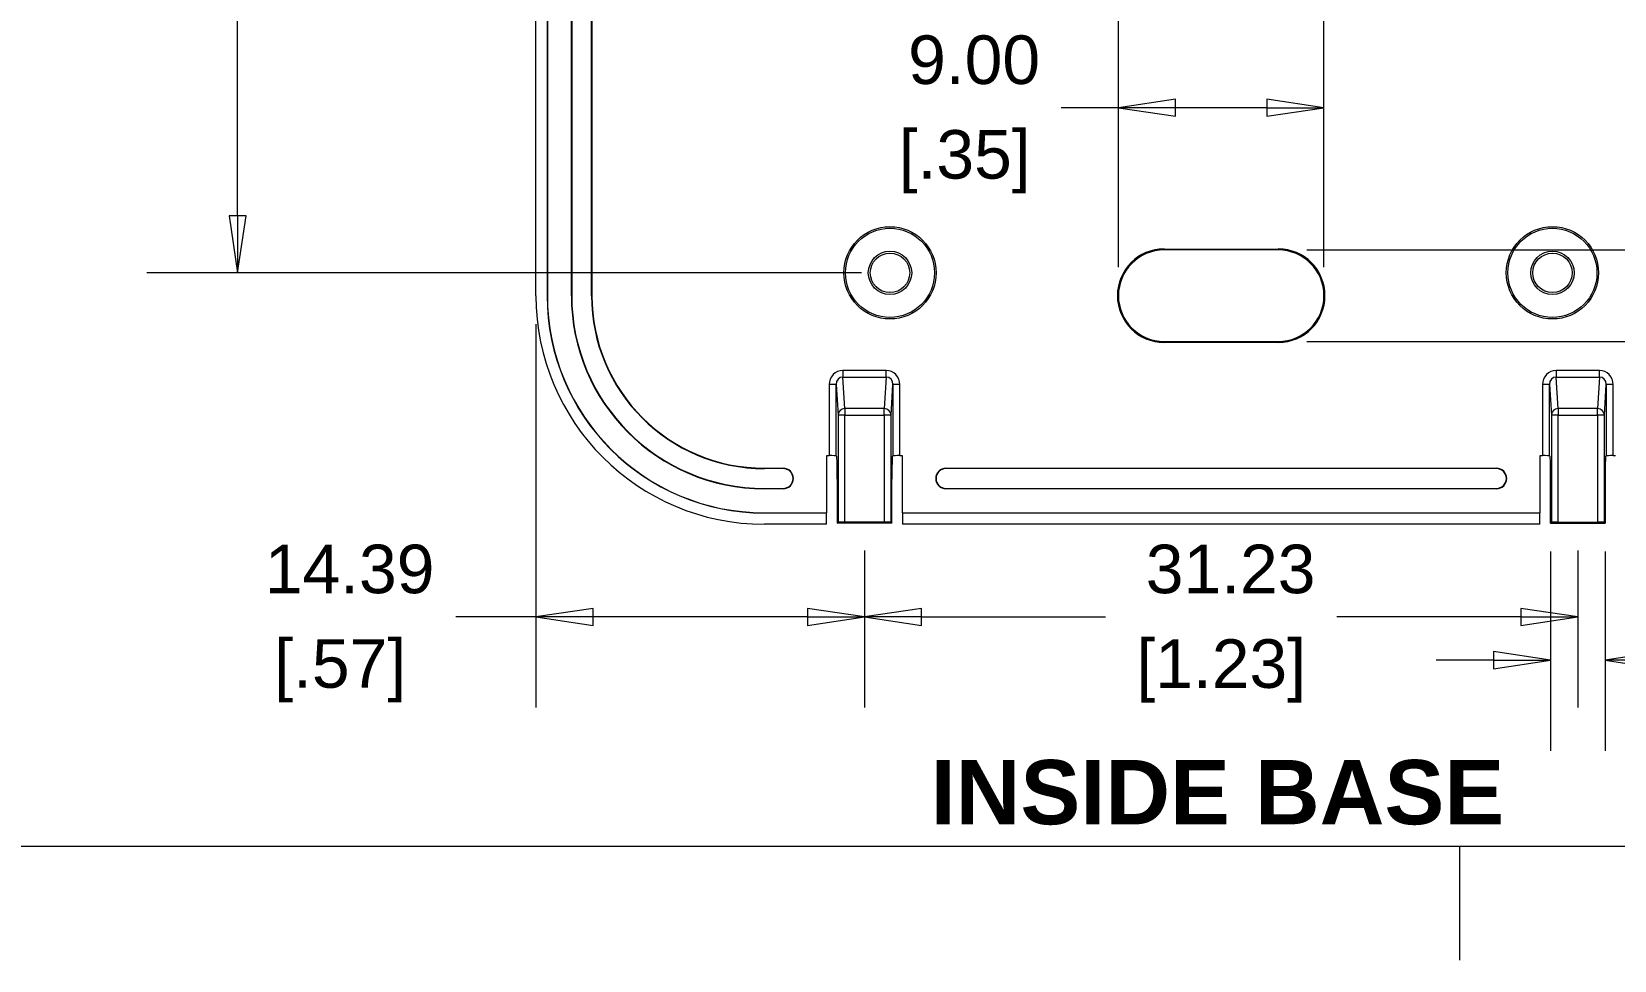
# Model space of a CAD drawing. Header units: millimetres. Extents: x 4 to 345, y 4 to 266.
# Drawn here: x 112.1 to 181.4, y 4.4 to 45 of the extents above; entities that cross this region are included whole.
import ezdxf

# ---------------------------------------------------------------- set-up
doc = ezdxf.new("R2010")
doc.units = ezdxf.units.MM
doc.header["$LTSCALE"] = 1.25
doc.layers.get('0').update_dxf_attribs({"lineweight": 25})
for name, color, linetype, lineweight in [('Dimension (ANSI)', 7, 'Continuous', 9), ('Sketch Geometry (ANSI)', 7, 'Continuous', 9), ('Symbol (ANSI)', 7, 'Continuous', 9), ('Visible (ANSI)', 7, 'Continuous', 9), ('Visible Narrow (ANSI)', 7, 'Continuous', 9)]:
    doc.layers.add(name, color=color, linetype=linetype, lineweight=lineweight)
doc.styles.add('Label Text (ANSI)', font='arialbd.ttf')
doc.styles.add('Note Text (ANSI)', font='arial.ttf')
doc.dimstyles.new('Default - mm_inch (ANSI)', dxfattribs={"dimscale": 1.25, "dimtxt": 1.7, "dimasz": 2, "dimexe": 3.175, "dimexo": 1, "dimgap": 0.8, "dimtad": 0, "dimtih": 1, "dimtoh": 1, "dimrnd": 1e-08, "dimzin": 4, "dimdsep": 46, "dimtxsty": 'Note Text (ANSI)', "dimblk": 'Filled-1', "dimcen": 0.09, "dimdle": 10, "dimclrd": 256, "dimclre": 256, "dimclrt": 256, "dimadec": 1, "dimazin": 0, "dimtfac": 1.176471, "dimtofl": 0, "dimtmove": 0, "dimatfit": 3, "dimfxl": 0, "dimtolj": 1, "dimtzin": 0, "dimlwd": -1, "dimlwe": -1, "dimarcsym": 0})

# ---------------------------------------------------------------- blocks, each defined once
blk = doc.blocks.new('Filled-1')
at = {"color": 0}
for p, q in [((0, 0), (-1, 0.15)), ((-1, 0.15), (-1, -0.15)), ((-1, 0), (0, 0)), ((-1, -0.15), (0, 0))]:
    blk.add_line(p, q, dxfattribs=at)
at = {"color": 0, "flags": 128}
blk.add_lwpolyline([(-1, -0.15), (0, 0), (-1, 0.15), (-1, -0.15)], dxfattribs=at)
at = {"color": 0}
blk.add_solid([(-1, -0.15), (0, 0), (-1, 0.15), (-1, -0.15)], dxfattribs=at)
blk = doc.blocks.new('*D26')
at = {"layer": 'Defpoints', "color": 0, "transparency": 16777216}
for p in [(149.687, 72.46), (121.128, 34.46), (149.687, 34.46)]:
    blk.add_point(p, dxfattribs=at)
at = {"layer": 'Dimension (ANSI)', "transparency": 16777216}
for p, q in [((148.437, 72.46), (117.159, 72.46)), ((121.128, 69.96), (121.128, 57.907)), ((121.128, 36.96), (121.128, 49.012)), ((148.437, 34.46), (117.159, 34.46))]:
    blk.add_line(p, q, dxfattribs=at)
at = {"layer": 'Dimension (ANSI)', "transparency": 16777216, "xscale": 2.5, "yscale": 2.5, "zscale": 2.5}
for p, rotation in [((121.128, 72.46), 90), ((121.128, 34.46), 270)]:
    blk.add_blockref('Filled-1', p, dxfattribs=dict(at, rotation=rotation))
at = {"layer": 'Dimension (ANSI)', "transparency": 16777216, "char_height": 2.125, "attachment_point": 5, "style": 'Note Text (ANSI)'}
for s, insert in [('\\A1; 38.00', (121.128, 55.546)), ('\\A1;[1.50]', (121.128, 51.098))]:
    blk.add_mtext(s, dxfattribs=dict(at, insert=insert))
blk = doc.blocks.new('*D51')
at = {"layer": 'Defpoints', "color": 0, "transparency": 16777216}
for p in [(134.187, 33.46), (148.573, 23.556), (148.573, 19.402)]:
    blk.add_point(p, dxfattribs=at)
at = {"layer": 'Dimension (ANSI)', "transparency": 16777216}
for p, q in [((134.187, 32.21), (134.187, 15.433)), ((148.573, 22.306), (148.573, 15.433)), ((134.187, 19.402), (130.679, 19.402)), ((146.073, 19.402), (136.687, 19.402))]:
    blk.add_line(p, q, dxfattribs=at)
at = {"layer": 'Dimension (ANSI)', "transparency": 16777216, "xscale": 2.5, "yscale": 2.5, "zscale": 2.5, "rotation": 180}
blk.add_blockref('Filled-1', (134.187, 19.402), dxfattribs=at)
at = {"layer": 'Dimension (ANSI)', "transparency": 16777216, "xscale": 2.5, "yscale": 2.5, "zscale": 2.5}
blk.add_blockref('Filled-1', (148.573, 19.402), dxfattribs=at)
at = {"layer": 'Dimension (ANSI)', "transparency": 16777216, "char_height": 2.125, "attachment_point": 5, "style": 'Note Text (ANSI)'}
for s, insert in [('\\A1; 14.39', (125.617, 21.487)), ('\\A1;[.57]', (125.617, 17.044))]:
    blk.add_mtext(s, dxfattribs=dict(at, insert=insert))
blk = doc.blocks.new('*D52')
at = {"layer": 'Defpoints', "color": 0, "transparency": 16777216}
for p in [(148.573, 23.556), (179.801, 23.556), (179.801, 19.402)]:
    blk.add_point(p, dxfattribs=at)
at = {"layer": 'Dimension (ANSI)', "transparency": 16777216}
for p, q in [((148.573, 22.306), (148.573, 15.433)), ((179.801, 22.306), (179.801, 15.433)), ((151.073, 19.402), (159.127, 19.402)), ((177.301, 19.402), (169.246, 19.402))]:
    blk.add_line(p, q, dxfattribs=at)
at = {"layer": 'Dimension (ANSI)', "transparency": 16777216, "xscale": 2.5, "yscale": 2.5, "zscale": 2.5, "rotation": 180}
blk.add_blockref('Filled-1', (148.573, 19.402), dxfattribs=at)
at = {"layer": 'Dimension (ANSI)', "transparency": 16777216, "xscale": 2.5, "yscale": 2.5, "zscale": 2.5}
blk.add_blockref('Filled-1', (179.801, 19.402), dxfattribs=at)
at = {"layer": 'Dimension (ANSI)', "transparency": 16777216, "char_height": 2.125, "attachment_point": 5, "style": 'Note Text (ANSI)'}
for s, insert in [('\\A1; 31.23', (164.187, 21.487)), ('\\A1;[1.23]', (164.187, 17.04))]:
    blk.add_mtext(s, dxfattribs=dict(at, insert=insert))
blk = doc.blocks.new('*D53')
at = {"layer": 'Defpoints', "color": 0, "transparency": 16777216}
for p in [(178.603, 23.512), (180.998, 23.512), (180.998, 17.51)]:
    blk.add_point(p, dxfattribs=at)
at = {"layer": 'Dimension (ANSI)', "transparency": 16777216}
for p, q in [((178.603, 22.262), (178.603, 13.541)), ((180.998, 22.262), (180.998, 13.541)), ((176.103, 17.51), (173.603, 17.51)), ((183.498, 17.51), (186.773, 17.51))]:
    blk.add_line(p, q, dxfattribs=at)
at = {"layer": 'Dimension (ANSI)', "transparency": 16777216, "xscale": 2.5, "yscale": 2.5, "zscale": 2.5}
blk.add_blockref('Filled-1', (178.603, 17.51), dxfattribs=at)
at = {"layer": 'Dimension (ANSI)', "transparency": 16777216, "xscale": 2.5, "yscale": 2.5, "zscale": 2.5, "rotation": 180}
blk.add_blockref('Filled-1', (180.998, 17.51), dxfattribs=at)
at = {"layer": 'Dimension (ANSI)', "transparency": 16777216, "char_height": 2.125, "attachment_point": 5, "style": 'Note Text (ANSI)'}
for s, insert in [('\\A1; 2.40', (191.003, 19.595)), ('\\A1;[.09]', (191.003, 15.148))]:
    blk.add_mtext(s, dxfattribs=dict(at, insert=insert))
blk = doc.blocks.new('*D55')
at = {"layer": 'Defpoints', "color": 0, "transparency": 16777216}
for p in [(159.687, 41.686), (159.687, 33.46), (168.687, 33.46)]:
    blk.add_point(p, dxfattribs=at)
at = {"layer": 'Dimension (ANSI)', "transparency": 16777216}
for p, q in [((159.687, 34.71), (159.687, 45.655)), ((168.687, 34.71), (168.687, 45.655)), ((159.687, 41.686), (157.187, 41.686)), ((166.187, 41.686), (162.187, 41.686))]:
    blk.add_line(p, q, dxfattribs=at)
at = {"layer": 'Dimension (ANSI)', "transparency": 16777216, "xscale": 2.5, "yscale": 2.5, "zscale": 2.5, "rotation": 180}
blk.add_blockref('Filled-1', (159.687, 41.686), dxfattribs=at)
at = {"layer": 'Dimension (ANSI)', "transparency": 16777216, "xscale": 2.5, "yscale": 2.5, "zscale": 2.5}
blk.add_blockref('Filled-1', (168.687, 41.686), dxfattribs=at)
at = {"layer": 'Dimension (ANSI)', "transparency": 16777216, "char_height": 2.125, "attachment_point": 5, "style": 'Note Text (ANSI)'}
for s, insert in [('\\A1; 9.00', (152.957, 43.771)), ('\\A1;[.35]', (152.957, 39.324))]:
    blk.add_mtext(s, dxfattribs=dict(at, insert=insert))
blk = doc.blocks.new('*D56')
at = {"layer": 'Defpoints', "color": 0, "transparency": 16777216}
for p in [(166.687, 35.46), (166.687, 31.46), (192.139, 31.46)]:
    blk.add_point(p, dxfattribs=at)
at = {"layer": 'Dimension (ANSI)', "transparency": 16777216}
for p, q in [((192.139, 37.96), (192.139, 45.425)), ((192.139, 45.425), (194.639, 45.425)), ((167.937, 35.46), (196.107, 35.46)), ((167.937, 31.46), (196.107, 31.46)), ((192.139, 28.96), (192.139, 26.46))]:
    blk.add_line(p, q, dxfattribs=at)
at = {"layer": 'Dimension (ANSI)', "transparency": 16777216, "xscale": 2.5, "yscale": 2.5, "zscale": 2.5}
for p, rotation in [((192.139, 35.46), 270), ((192.139, 31.46), 90)]:
    blk.add_blockref('Filled-1', p, dxfattribs=dict(at, rotation=rotation))
at = {"layer": 'Dimension (ANSI)', "transparency": 16777216, "char_height": 2.125, "attachment_point": 5, "style": 'Note Text (ANSI)'}
for s, insert in [('\\A1; 4.00', (198.869, 47.51)), ('\\A1;[.16]', (198.869, 43.063))]:
    blk.add_mtext(s, dxfattribs=dict(at, insert=insert))
blk = doc.blocks.new('*D57')
at = {"layer": 'Defpoints', "color": 0, "transparency": 16777216}
for p in [(164.187, 68.916), (221.216, 68.916), (166.687, 35.46)]:
    blk.add_point(p, dxfattribs=at)
at = {"layer": 'Dimension (ANSI)', "transparency": 16777216}
for p, q in [((165.437, 68.916), (225.185, 68.916)), ((221.216, 66.416), (221.216, 49.7)), ((221.216, 37.96), (221.216, 40.805)), ((167.937, 35.46), (225.185, 35.46))]:
    blk.add_line(p, q, dxfattribs=at)
at = {"layer": 'Dimension (ANSI)', "transparency": 16777216, "xscale": 2.5, "yscale": 2.5, "zscale": 2.5}
for p, rotation in [((221.216, 68.916), 90), ((221.216, 35.46), 270)]:
    blk.add_blockref('Filled-1', p, dxfattribs=dict(at, rotation=rotation))
at = {"layer": 'Dimension (ANSI)', "transparency": 16777216, "char_height": 2.125, "attachment_point": 5, "style": 'Note Text (ANSI)'}
for s, insert in [('\\A1; 33.46', (221.216, 47.338)), ('\\A1;[1.32]', (221.216, 42.891))]:
    blk.add_mtext(s, dxfattribs=dict(at, insert=insert))
blk = doc.blocks.new('*D58')
at = {"layer": 'Defpoints', "color": 0, "transparency": 16777216}
for p in [(166.687, 31.46), (215.835, 31.46), (184.187, 23.46)]:
    blk.add_point(p, dxfattribs=at)
at = {"layer": 'Dimension (ANSI)', "transparency": 16777216}
for p, q in [((167.937, 31.46), (219.804, 31.46)), ((215.835, 28.96), (215.835, 25.96)), ((185.437, 23.46), (219.804, 23.46)), ((215.835, 23.46), (215.835, 16.226)), ((215.835, 16.226), (213.335, 16.226))]:
    blk.add_line(p, q, dxfattribs=at)
at = {"layer": 'Dimension (ANSI)', "transparency": 16777216, "xscale": 2.5, "yscale": 2.5, "zscale": 2.5}
for p, rotation in [((215.835, 31.46), 90), ((215.835, 23.46), 270)]:
    blk.add_blockref('Filled-1', p, dxfattribs=dict(at, rotation=rotation))
at = {"layer": 'Dimension (ANSI)', "transparency": 16777216, "char_height": 2.125, "attachment_point": 5, "style": 'Note Text (ANSI)'}
for s, insert in [('\\A1; 8.00', (209.105, 18.311)), ('\\A1;[.31]', (209.105, 13.864))]:
    blk.add_mtext(s, dxfattribs=dict(at, insert=insert))
blk = doc.blocks.new('Borders Hammond Border')
at = {"layer": 'Sketch Geometry (ANSI)'}
for p, q in [((7.5, 7.5), (271.9, 7.5)), ((139.7, 7.5), (139.7, 3.5))]:
    blk.add_line(p, q, dxfattribs=at)

msp = doc.modelspace()

# ---------------------------------------------------------------- linework, layer by layer
at = {"layer": 'Visible (ANSI)'}
for p, q in [((134.187, 33.46), (134.187, 73.46)), ((134.678, 73.46), (134.678, 33.46)), ((134.687, 73.46), (134.687, 33.46)), ((135.737, 33.46), (135.737, 54.01)), ((135.754, 54.01), (135.754, 33.46)), ((136.619, 33.46), (136.619, 54.01)), ((136.637, 54.01), (136.637, 33.46)), ((161.687, 35.503), (166.687, 35.503)), ((166.687, 35.46), (161.687, 35.46)), ((161.687, 31.46), (166.687, 31.46)), ((166.687, 31.416), (161.687, 31.416)), ((146.923, 23.96), (146.923, 26.46)), ((146.923, 26.46), (147.028, 26.46)), ((147.328, 26.455), (147.358, 26.425)), ((149.788, 26.425), (149.818, 26.455)), ((150.118, 26.46), (150.223, 26.46)), ((150.223, 26.46), (150.223, 23.96)), ((178.151, 23.96), (178.151, 26.46)), ((178.151, 26.46), (178.256, 26.46)), ((178.586, 26.425), (178.556, 26.455)), ((181.046, 26.455), (181.016, 26.425)), ((181.346, 26.46), (181.451, 26.46)), ((144.187, 25.91), (145.009, 25.91)), ((145.009, 25.892), (144.187, 25.892)), ((152.137, 25.91), (176.237, 25.91)), ((176.237, 25.892), (152.137, 25.892)), ((144.187, 25.027), (145.009, 25.027)), ((145.009, 25.01), (144.187, 25.01)), ((147.375, 25.425), (147.375, 23.512)), ((149.77, 23.512), (149.77, 25.425)), ((152.137, 25.027), (176.237, 25.027)), ((176.237, 25.01), (152.137, 25.01)), ((178.603, 23.512), (178.603, 25.425)), ((180.998, 25.425), (180.998, 23.512)), ((144.187, 23.96), (146.923, 23.96)), ((144.187, 23.951), (146.914, 23.951)), ((146.914, 23.951), (146.923, 23.96)), ((146.914, 23.46), (146.914, 23.951)), ((150.223, 23.96), (178.151, 23.96)), ((150.223, 23.96), (150.232, 23.951)), ((150.232, 23.951), (178.142, 23.951)), ((150.232, 23.951), (150.232, 23.46)), ((178.142, 23.951), (178.151, 23.96)), ((178.142, 23.46), (178.142, 23.951)), ((146.914, 23.46), (144.187, 23.46)), ((147.375, 23.512), (147.414, 23.551)), ((149.77, 23.512), (147.375, 23.512)), ((149.432, 23.556), (147.714, 23.556)), ((149.732, 23.551), (149.77, 23.512)), ((178.142, 23.46), (150.232, 23.46)), ((178.642, 23.551), (178.603, 23.512)), ((178.603, 23.512), (180.998, 23.512)), ((178.942, 23.556), (180.66, 23.556)), ((180.998, 23.512), (180.96, 23.551))]:
    msp.add_line(p, q, dxfattribs=at)
for centre, radius in [((149.687, 34.46), 2.02), ((149.687, 34.46), 1.95), ((178.687, 34.46), 2.02), ((178.687, 34.46), 1.95), ((149.687, 34.46), 0.95), ((178.687, 34.46), 0.95), ((149.687, 34.46), 0.863), ((178.687, 34.46), 0.863)]:
    msp.add_circle(centre, radius, dxfattribs=at)
for centre, radius, start, end in [((161.687, 33.46), 2.044, 90, 270), ((161.687, 33.46), 2, 90, 270), ((166.687, 33.46), 2.044, 270, 90), ((166.687, 33.46), 2, 270, 90), ((144.187, 33.46), 10, 180, 270), ((144.187, 33.46), 9.509, 180, 270), ((144.187, 33.46), 9.5, 180, 270), ((144.187, 33.46), 8.45, 180, 270), ((144.187, 33.46), 8.433, 180, 270), ((144.187, 33.46), 7.567, 180, 270), ((144.187, 33.46), 7.55, 180, 270), ((145.009, 25.46), 0.45, 270, 90), ((145.009, 25.46), 0.433, 270, 90), ((152.137, 25.46), 0.45, 90, 270), ((152.137, 25.46), 0.433, 90, 270), ((176.237, 25.46), 0.45, 270, 90), ((176.237, 25.46), 0.433, 270, 90)]:
    msp.add_arc(centre, radius, start, end, dxfattribs=at)
for centre, major_axis, start_param, end_param in [((147.028, 26.455), (0.3, 0), 0.017453, 1.570796), ((147.358, 25.425), (0, 1), 4.712389, 6.265732), ((149.788, 25.425), (0, -1), 3.159046, 4.712389), ((150.118, 26.455), (0.3, 0), 1.570796, 3.124139), ((178.256, 26.455), (0.3, 0), 0.017453, 1.570796), ((178.586, 25.425), (0, 1), 4.712389, 6.265732), ((181.016, 25.425), (0, -1), 3.159046, 4.712389), ((181.346, 26.455), (0.3, 0), 1.570796, 3.124139), ((147.714, 23.551), (0.3, 0), 1.570796, 3.124139), ((149.432, 23.551), (0.3, 0), 0.017453, 1.570796), ((178.942, 23.551), (0.3, 0), 1.570796, 3.124139), ((180.66, 23.551), (0.3, 0), 0.017453, 1.570796)]:
    msp.add_ellipse(centre, major_axis=major_axis, ratio=0.017455, start_param=start_param, end_param=end_param, dxfattribs=at)
at = {"layer": 'Visible Narrow (ANSI)'}
for p, q in [((161.687, 35.503), (161.687, 35.46)), ((166.687, 35.503), (166.687, 35.46)), ((134.687, 33.46), (134.678, 33.46)), ((135.737, 33.46), (135.754, 33.46)), ((136.637, 33.46), (136.619, 33.46)), ((161.687, 31.416), (161.687, 31.46)), ((166.687, 31.416), (166.687, 31.46)), ((149.52, 30.189), (147.625, 30.189)), ((147.625, 30.189), (147.625, 29.9)), ((147.625, 29.9), (149.52, 29.9)), ((147.714, 28.52), (147.625, 29.9)), ((149.52, 29.9), (149.432, 28.52)), ((149.52, 29.9), (149.52, 30.189)), ((180.748, 30.189), (178.853, 30.189)), ((178.853, 30.189), (178.853, 29.9)), ((178.853, 29.9), (180.748, 29.9)), ((178.942, 28.52), (178.853, 29.9)), ((180.748, 29.9), (180.66, 28.52)), ((180.748, 29.9), (180.748, 30.189)), ((147.028, 29.57), (147.028, 26.46)), ((147.328, 29.57), (147.028, 29.57)), ((147.328, 26.455), (147.328, 29.57)), ((147.328, 29.57), (147.414, 28.231)), ((149.732, 28.231), (149.818, 29.57)), ((150.118, 29.57), (149.818, 29.57)), ((149.818, 29.57), (149.818, 26.455)), ((150.118, 26.46), (150.118, 29.57)), ((178.256, 29.57), (178.256, 26.46)), ((178.556, 29.57), (178.256, 29.57)), ((178.556, 26.455), (178.556, 29.57)), ((178.556, 29.57), (178.642, 28.231)), ((180.96, 28.231), (181.046, 29.57)), ((181.346, 29.57), (181.046, 29.57)), ((181.046, 29.57), (181.046, 26.455)), ((181.346, 26.46), (181.346, 29.57)), ((147.714, 28.52), (147.714, 28.231)), ((149.432, 28.52), (147.714, 28.52)), ((149.432, 28.231), (149.432, 28.52)), ((178.942, 28.52), (178.942, 28.231)), ((180.66, 28.52), (178.942, 28.52)), ((180.66, 28.231), (180.66, 28.52)), ((147.714, 28.231), (147.414, 28.231)), ((147.414, 28.231), (147.414, 23.551)), ((147.714, 28.231), (149.432, 28.231)), ((147.714, 23.556), (147.714, 28.231)), ((149.732, 28.231), (149.432, 28.231)), ((149.432, 28.231), (149.432, 23.556)), ((149.732, 23.551), (149.732, 28.231)), ((178.942, 28.231), (178.642, 28.231)), ((178.642, 28.231), (178.642, 23.551)), ((178.942, 28.231), (180.66, 28.231)), ((178.942, 23.556), (178.942, 28.231)), ((180.96, 28.231), (180.66, 28.231)), ((180.66, 28.231), (180.66, 23.556)), ((180.96, 23.551), (180.96, 28.231)), ((144.187, 25.91), (144.187, 25.892)), ((145.009, 25.91), (145.009, 25.892)), ((152.137, 25.892), (152.137, 25.91)), ((176.237, 25.91), (176.237, 25.892)), ((144.187, 25.01), (144.187, 25.027)), ((145.009, 25.027), (145.009, 25.01)), ((152.137, 25.01), (152.137, 25.027)), ((176.237, 25.027), (176.237, 25.01)), ((144.187, 23.96), (144.187, 23.951))]:
    msp.add_line(p, q, dxfattribs=at)
for centre, major_axis, ratio, start_param, end_param in [((147.628, 29.567), (-0.04, 0.621), 0.964627, 6.221526, 7.78773), ((147.628, 29.567), (-0.021, 0.332), 0.901947, 6.221526, 7.78773), ((149.518, 29.567), (0.04, 0.621), 0.964627, 4.778641, 6.344845), ((149.518, 29.567), (0.021, 0.332), 0.901947, 4.778641, 6.344845), ((178.856, 29.567), (-0.04, 0.621), 0.964627, 6.221526, 7.78773), ((178.856, 29.567), (-0.021, 0.332), 0.901947, 6.221526, 7.78773), ((180.746, 29.567), (0.04, 0.621), 0.964627, 4.778641, 6.344845), ((180.746, 29.567), (0.021, 0.332), 0.901947, 4.778641, 6.344845), ((147.714, 28.231), (-0.299, -0.019), 0.964627, 4.650729, 6.216934), ((149.432, 28.231), (0.299, -0.019), 0.964627, 0.066252, 1.632456), ((178.942, 28.231), (-0.299, -0.019), 0.964627, 4.650729, 6.216934), ((180.66, 28.231), (0.299, -0.019), 0.964627, 0.066252, 1.632456)]:
    msp.add_ellipse(centre, major_axis=major_axis, ratio=ratio, start_param=start_param, end_param=end_param, dxfattribs=at)

# ---------------------------------------------------------------- block references
at = {"xscale": 1.25, "yscale": 1.25, "zscale": 1.25}
msp.add_blockref('Borders Hammond Border', (0, 0), dxfattribs=at)

# ---------------------------------------------------------------- texts
at = {"layer": 'Symbol (ANSI)', "insert": (151.471, 10.288), "char_height": 2.8125, "attachment_point": 7, "style": 'Label Text (ANSI)'}
msp.add_mtext('INSIDE BASE', dxfattribs=at)

# ---------------------------------------------------------------- dimensions: what is measured, and where the dimension line sits
at = {"layer": 'Dimension (ANSI)'}
for base, p1, p2, angle, text, override, picture, middle in [((121.128, 34.46), (149.687, 72.46), (149.687, 34.46), 90, ' <>\\X[1.50]', {"dimgap": 0.8, "dimdec": 2, "dimpost": '\\X', "dimtol": 0, "dimlim": 0, "dimtp": 0, "dimtm": 0, "dimtdec": 2, "dimatfit": 1}, '*D26', (121.128, 53.46)), ((221.216, 68.916), (166.687, 35.46), (164.187, 68.916), 90, ' <>\\X[1.32]', {"dimgap": 0.8, "dimdec": 2, "dimpost": '\\X', "dimtol": 0, "dimlim": 0, "dimtp": 0, "dimtm": 0, "dimtdec": 2, "dimatfit": 1}, '*D57', (221.216, 45.252)), ((192.139, 31.46), (166.687, 35.46), (166.687, 31.46), 90, ' <>\\X[.16]', {"dimgap": 0.8, "dimdec": 2, "dimpost": '\\X', "dimtol": 0, "dimlim": 0, "dimtp": 0, "dimtm": 0, "dimtdec": 2, "dimatfit": 1}, '*D56', (198.869, 45.425)), ((159.687, 41.686), (168.687, 33.46), (159.687, 33.46), 180, ' <>\\X[.35]', {"dimgap": 0.8, "dimtih": 0, "dimtoh": 0, "dimdec": 2, "dimpost": '\\X', "dimtol": 0, "dimlim": 0, "dimtp": 0, "dimtm": 0, "dimtdec": 2, "dimatfit": 2}, '*D55', (152.957, 41.686)), ((215.835, 31.46), (184.187, 23.46), (166.687, 31.46), 90, ' <>\\X[.31]', {"dimgap": 0.8, "dimdec": 2, "dimpost": '\\X', "dimtol": 0, "dimlim": 0, "dimtp": 0, "dimtm": 0, "dimtdec": 2, "dimatfit": 2}, '*D58', (209.105, 16.226)), ((179.801, 19.402), (148.573, 23.556), (179.801, 23.556), 180, ' <>\\X[1.23]', {"dimgap": 0.8, "dimtih": 0, "dimtoh": 0, "dimdec": 2, "dimpost": '\\X', "dimtol": 0, "dimlim": 0, "dimtp": 0, "dimtm": 0, "dimtdec": 2, "dimatfit": 1}, '*D52', (164.187, 19.402))]:
    dim = msp.add_linear_dim(base=base, p1=p1, p2=p2, angle=angle, text=text, dimstyle='Default - mm_inch (ANSI)', override=override, dxfattribs=at)
    dim.commit()
    dim.dimension.update_dxf_attribs({"geometry": picture, "text_midpoint": middle, "dimtype": 160})
for base, p1, p2, text, override, picture, middle in [((148.573, 19.402), (134.187, 33.46), (148.573, 23.556), ' <>\\X[.57]', {"dimgap": 0.8, "dimtih": 0, "dimtoh": 0, "dimdec": 2, "dimpost": '\\X', "dimtol": 0, "dimlim": 0, "dimtp": 0, "dimtm": 0, "dimtdec": 2, "dimatfit": 2}, '*D51', (125.617, 19.402)), ((180.9985, 17.51), (178.6032, 23.5122), (180.9985, 23.5122), ' <>\\X[.09]', {"dimgap": 0.8, "dimtih": 0, "dimtoh": 0, "dimdec": 2, "dimpost": '\\X', "dimtol": 0, "dimlim": 0, "dimtp": 0, "dimtm": 0, "dimtdec": 2, "dimatfit": 1}, '*D53', (191.0031, 17.51))]:
    dim = msp.add_linear_dim(base=base, p1=p1, p2=p2, text=text, dimstyle='Default - mm_inch (ANSI)', override=override, dxfattribs=at)
    dim.commit()
    dim.dimension.update_dxf_attribs({"geometry": picture, "text_midpoint": middle, "dimtype": 160})

doc.saveas('drawing.dxf')
